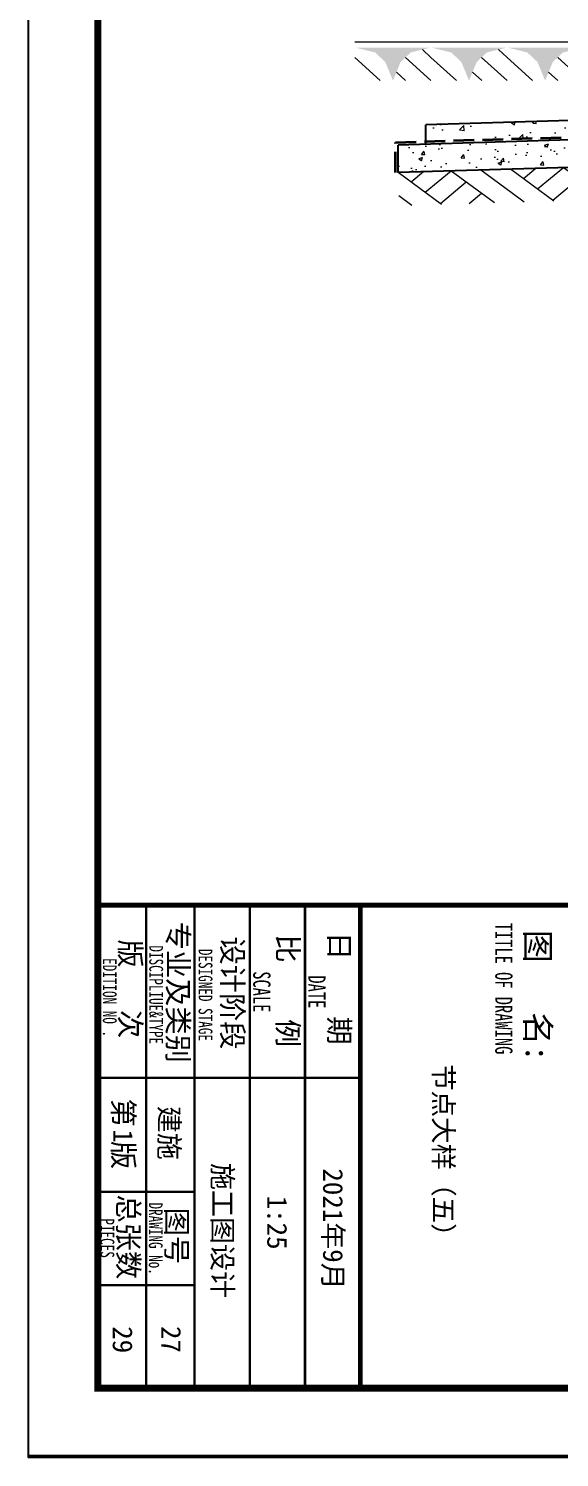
# Model space of a CAD drawing. Extents: x 27938 to 983267, y -209821 to 1628073.
# Drawn here: x 891730 to 893651, y -173716 to -168545 of the extents above; entities that cross this region are included whole.
import ezdxf
from ezdxf.enums import TextEntityAlignment as Align

# ---------------------------------------------------------------- set-up
doc = ezdxf.new("R2010")
doc.units = 0
doc.header["$LTSCALE"] = 1000
doc.header["$MEASUREMENT"] = 0
doc.linetypes.add('DASH', pattern=[0.35, 0.25, -0.1])
for name, color, linetype in [('COLUMN', 9, 'Continuous'), ('图框', 140, 'Continuous'), ('图签文字', 147, 'Continuous')]:
    doc.layers.add(name, color=color, linetype=linetype)
doc.layers.add('yichutu', color=7, linetype='Continuous', true_color=0xffffff, plot=False)
for name, color, linetype, lineweight in [('可改文字', 6, 'Continuous', 18), ('图签', 147, 'Continuous', 18), ('立面-中轮廓线', 213, 'Continuous', 35), ('粉刷', 251, 'Continuous', 9)]:
    doc.layers.add(name, color=color, linetype=linetype, lineweight=lineweight)
doc.styles.add('宋体', font='', dxfattribs={"height": 50})
doc.styles.add('建筑图签-1', font='', dxfattribs={"width": 0.7})
doc.styles.get('宋体').set_extended_font_data('SimSun')
doc.styles.get('建筑图签-1').set_extended_font_data('SimHei')
pattern_1 = [(50, (28072.99, 249033.25), (143.452037, -12.550427), [15, -165]), (355, (28072.99, 249033.25), (-27.750267, 150.438427), [12, -132]), (100.4514, (28084.94, 249032.2), (115.701876, 137.88791), [12.74804, -140.22842]), (46.1842, (28072.99, 249073.25), (213.44821, -33.1038), [22.5, -247.5]), (96.6356, (28090.77, 249070.5), (186.93254, 194.82357), [19.12206, -210.3426]), (351.1842, (28072.99, 249073.25), (186.93239, 194.82372), [18, -198]), (21, (28092.99, 249063.25), (119.38141, -80.52378), [15, -165]), (326, (28092.99, 249063.25), (48.663066, 145.03001), [12, -132]), (71.4514, (28102.93, 249056.54), (168.044526, 64.5061), [12.74804, -140.22842]), (37.5, (28072.986, 249033.25), (2.431971, 66.578771), [0, -130.4, 0, -134, 0, -132.5]), (7.5, (28072.986, 249033.25), (52.613907, 78.882342), [0, -76.4, 0, -127.4, 0, -50.5]), (327.5, (28028.386, 249033.25), (106.764487, -4.510974), [0, -50, 0, -156, 0, -207]), (317.5, (28008.39, 249033.25), (116.637234, 20.020996), [0, -65, 0, -103.6, 0, -147])]

# ---------------------------------------------------------------- blocks, each defined once
blk = doc.blocks.new('GFDDDDRG')
at = {"layer": '图框'}
blk.add_lwpolyline([(923310, -107437), (923310, -159999), (893610, -159999), (893610, -107437)], close=True, dxfattribs=at)
blk.add_lwpolyline([(923310, -107437), (923310, -159999), (893610, -159999), (893610, -107437)], close=True, dxfattribs=at)
at = {"layer": '图框', "const_width": 50}
blk.add_lwpolyline([(894110, -159499), (922810, -159499), (922810, -108687), (894110, -108687)], close=True, dxfattribs=at)
at = {"layer": '图框'}
for points, const_width in [([(894110, -156002), (922810, -156002)], 35), ([(894460, -156002), (894460, -158077)], 17.5), ([(894810, -156002), (894810, -159502)], 17.5), ([(894810, -156002), (894810, -159252)], 17.5), ([(895210, -156002), (895210, -159502)], 17.5), ([(895610, -156002), (895610, -159502)], 17.5), ([(896010, -156002), (896010, -159502)], 35), ([(894110, -157252), (894810, -157252)], 17.5), ([(894810, -157252), (896010, -157252)], 17.5), ([(894110, -158077), (894810, -158077)], 17.5), ([(894110, -158077), (894810, -158077)], 17.5), ([(894110, -158077), (894810, -158077)], 17.5), ([(894460, -158077), (894460, -159502)], 17.5), ([(894110, -158752), (894810, -158752)], 17.5)]:
    blk.add_lwpolyline(points, dxfattribs=dict(at, const_width=const_width))
at = {"layer": '图框', "style": '建筑图签-1', "width": 0.7}
for s, height, p in [('TITLE OF DRAWING', 125, (896986, -156129)), ('DISCIPLIUE&TYPE', 100, (894483, -156293)), ('DESIGNED STAGE', 100, (894840, -156318)), ('EDITION NO .', 100, (894147, -156385)), ('SCALE', 125, (895235, -156480)), ('DATE', 125, (895634, -156510)), ('DRAWING No.', 100, (894480, -158154)), ('PIECES', 100, (894130, -158269))]:
    blk.add_text(s, height=height, rotation=270, dxfattribs=at).set_placement(p)
at = {"layer": '图签', "color": 2, "style": '宋体'}
for s, height, p in [('建施', 143.3, (894556, -157454)), ('1', 143, (894222, -157624)), ('施工图设计', 143.3, (894941, -157868)), ('2021年9月', 143.3, (895741, -157907)), ('1:25', 143.3, (895337, -158105)), ('29', 143.3, (894219, -159050))]:
    blk.add_text(s, height=height, rotation=270, dxfattribs=at).set_placement(p)
at = {"layer": '图签文字', "color": 7, "style": '建筑图签-1'}
for s, height, p in [('专业及类别', 150, (894616, -156121)), ('版   次 ', 150, (894271, -156250)), ('设计阶段', 150, (895010, -156228)), ('比    例', 150, (895411, -156213)), ('日    期', 150, (895784, -156194)), ('图   名:', 175, (897207, -156180)), ('第 版', 150, (894221, -157402)), ('总张数', 150, (894257, -158096)), ('图号', 150, (894607, -158192))]:
    blk.add_text(s, height=height, rotation=270, dxfattribs=at).set_placement(p)
blk = doc.blocks.new('yct-1051-594-26275-14850-25-1002.0')
at = {"layer": 'yichutu', "color": 7, "true_color": 0xffffff}
blk.add_lwpolyline([(0, 0), (0, 14850), (26275, 14850), (26275, 0)], close=True, dxfattribs=at)
blk = doc.blocks.new('$LinePat$素土夯实')
at = {"color": 0}
for p, q in [((0, -210), (210, 0)), ((120, -300), (420, 0)), ((420, 0), (608, -188)), ((495, -300), (795, 0)), ((615, 0), (705, -90)), ((315, -105), (502, -293)), ((210, -210), (300, -300)), ((705, -300), (795, -210))]:
    blk.add_line(p, q, dxfattribs=at)
blk = doc.blocks.new('$LinePat$自然土壤')
at = {"color": 0}
for p, q in [((0, -90), (71, -19)), ((0, -300), (211, -89)), ((420, -300), (630, -90)), ((210, -300), (286, -224))]:
    blk.add_line(p, q, dxfattribs=at)
for points in [[(0, 0), (630, 0), (168, -45), (462, -45)], [(168, -45), (462, -45), (252, -132), (378, -132)], [(252, -132), (378, -132), (315, -300)]]:
    blk.add_solid(points, dxfattribs=at)
blk = doc.blocks.new('sanshui')
at = {"layer": '粉刷'}
h = blk.add_hatch(dxfattribs=at)
h.set_pattern_fill('混凝土', color=256, scale=20)
h.set_pattern_definition(pattern_1)
edge = h.paths.add_edge_path()
edge.add_line((346317.8, 427329.6), (346257.8, 427329.6))
edge.add_line((346257.8, 427329.6), (346257.8, 427160.3))
edge.add_arc((346157.8, 427160.3), 100, 271.7184, 360, ccw=False)
edge.add_line((346160.8, 427060.3), (345137.8, 427029.6))
edge.add_line((345137.8, 427029.6), (345137.8, 426969.6))
edge.add_line((345137.8, 426969.6), (346317.8, 427005))
edge.add_line((346317.8, 427005), (346317.8, 427329.6))
h = blk.add_hatch(dxfattribs=at)
h.set_pattern_fill('混凝土', color=256, scale=20)
h.set_pattern_definition(pattern_1)
h.paths.add_polyline_path([(346337.8, 426895.6), (346337.8, 426995.6), (345037.8, 426956.6), (345037.8, 426856.6)])
at = {"layer": 'COLUMN'}
for p, q in [((346257.8, 427329.6), (346317.8, 427329.6)), ((346257.8, 427160.3), (346257.8, 427329.6)), ((346317.8, 426995), (346317.8, 427329.6)), ((346160.8, 427060.3), (345137.8, 427029.6)), ((345137.8, 426959.6), (345137.8, 427029.6)), ((346338.1, 426995.6), (345037.8, 426956.6)), ((345037.8, 426856.6), (345037.8, 426956.6)), ((346338.1, 426895.6), (345037.8, 426856.6))]:
    blk.add_line(p, q, dxfattribs=at)
blk.add_arc((346157.8, 427160.3), 100, 271.7184, 0, dxfattribs=at)
at = {"layer": '立面-中轮廓线', "linetype": 'DASH', "ltscale": 0.3}
blk.add_lwpolyline([(345027.8, 426856.6), (345027.8, 426966.3), (346317.8, 427005)], dxfattribs=at)
at = {"layer": '粉刷'}
blk.add_line((344881.5, 427329.6), (346257.8, 427329.6), dxfattribs=at)
at = {"layer": '粉刷', "yscale": 0.4, "zscale": 0.4}
for name, p, xscale, rotation in [('$LinePat$自然土壤', (345156.8, 427309.6), -0.4369306507241237, 359.9999999999903), ('$LinePat$自然土壤', (345432, 427309.6), -0.4369306507241237, 359.9999999999903), ('$LinePat$自然土壤', (345707.3, 427309.6), -0.4369306507241237, 359.9999999999903), ('$LinePat$自然土壤', (345982.6, 427309.6), -0.4369306507241237, 359.9999999999903), ('$LinePat$自然土壤', (346257.8, 427309.6), -0.4369306507241237, 359.9999999999903), ('$LinePat$素土夯实', (345851.2, 426881), -0.5117605352322558, 1.718358001643932), ('$LinePat$素土夯实', (346257.8, 426893.2), -0.5117605352322558, 1.718358001643932), ('$LinePat$素土夯实', (345444.5, 426868.8), -0.5117605352322558, 1.718358001643932)]:
    blk.add_blockref(name, p, dxfattribs=dict(at, xscale=xscale, rotation=rotation))

msp = doc.modelspace()

# ---------------------------------------------------------------- block references
at = {"xscale": 0.5, "yscale": 0.5, "zscale": 0.5}
msp.add_blockref('GFDDDDRG', (444925.6, -93716.5), dxfattribs=at)
msp.add_blockref('sanshui', (548029.5, -595922.7))
at = {"layer": 'yichutu', "rotation": 270}
msp.add_blockref('yct-1051-594-26275-14850-25-1002.0', (891730.5, -147435), dxfattribs=at)

# ---------------------------------------------------------------- texts
at = {"layer": '可改文字', "color": 3, "style": '宋体'}
msp.add_text('节点大样（五）', height=70.32, rotation=270, dxfattribs=at).set_placement((893232.5, -172628.6), align=Align.MIDDLE)
at = {"layer": '图签', "color": 3, "style": '宋体'}
msp.add_text('27', height=71.67, rotation=270, dxfattribs=at).set_placement((892210.3, -173240.4))

doc.saveas('drawing.dxf')
